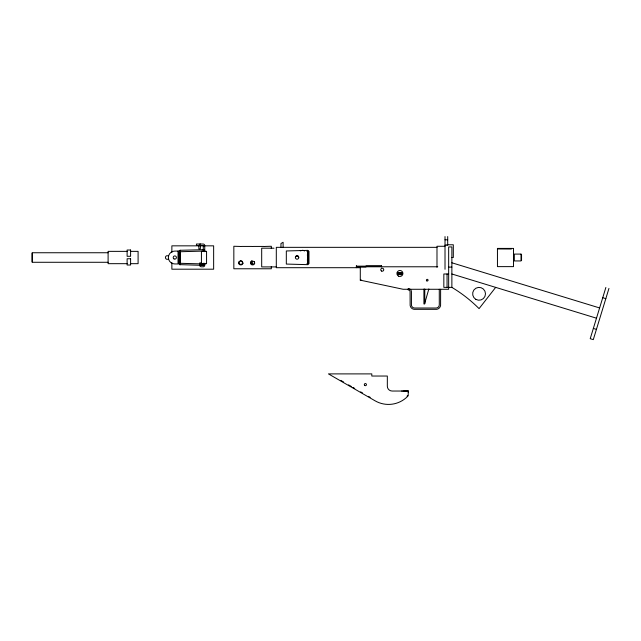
<?xml version="1.0" encoding="UTF-8"?>
<svg xmlns="http://www.w3.org/2000/svg" width="641" height="641" viewBox="0 0 641 641"><rect width="100%" height="100%" fill="white"/><g stroke="black" fill="none" stroke-linecap="round" stroke-linejoin="round"><path stroke-width="0.96" d="M408.221 391.475L408.221 391.042L404.351 391.034M408.221 392.14L408.221 391.042L392.156 391.034A4.824 4.824 0 0 1 387.332 386.211L387.332 376.035L371.804 376.035L371.804 373.895L328.456 373.895L375.121 400.833A26.778 26.778 0 0 0 407.444 396.579L408.221 395.697L408.221 391.034M198.878 245.423L198.862 248.844L200.304 248.844L200.513 245.471M203.309 265.134L201.162 265.294L201.114 262.93L199.663 262.93L199.663 265.182A1.611 1.611 0 0 0 201.274 266.784L203.149 266.784A1.611 1.611 0 0 0 204.751 265.182L204.751 263.227M203.309 263.187L203.309 265.39L179.72 264.629L178.831 263.259L178.831 251.777L179.248 250.735L180.273 250.286L203.678 249.686A1.41 1.41 0 0 0 203.309 249.645M307.832 253.812L307.279 255.126M238.652 263.147L239.726 261.448A2.107 1.995 0 0 1 241.865 261.448L242.939 263.147M250.439 263.147L251.512 261.448A2.107 1.995 0 0 1 253.652 261.448L254.437 262.185L254.653 263.603L253.652 264.669A2.107 1.586 0 0 1 251.512 264.669L250.511 263.603L250.727 261.648M428.845 288.955L424.55 303.946L423.917 303.946L423.917 289.099M307.832 262.858L307.311 263.355M605.873 287.464L590.217 338.688L593.294 339.626L608.95 288.41M238.724 262.113L239.285 261.232M242.867 263.066L241.865 264.116A2.107 1.586 0 0 1 239.726 264.116L238.724 263.066M295.717 256.745L296.294 256.184M495.669 287.376L479.067 308.625A139.522 139.522 0 0 0 451.873 287.376L443.836 287.376L443.836 273.987L448.66 273.987M407.067 396.202L407.684 395.497M296.222 256.071L295.605 256.68A1.643 1.643 0 0 0 295.597 258.355L296.222 258.964A1.739 1.739 0 0 0 297.929 258.964L298.554 258.355A1.643 1.643 0 0 0 298.554 256.68L297.929 256.071A1.643 1.643 0 0 0 296.334 256.088M300.244 250.823L302.856 250.254L304.587 250.96M307.319 263.876L308.369 262.874L308.361 252.161L307.311 251.16M403.501 391.09L406.474 391.042M203.309 251.088L180.273 251.737L180.273 263.299L199.655 263.844M404.062 391.034L403.558 391.339M445.014 239.79L447.698 239.79M446.865 244.774L453.315 244.774L453.315 257.514L451.456 257.514M445.014 245.191L447.698 245.191L447.698 236.577M445.014 246.272L436.986 246.272L436.986 267.257M437.034 247.338L276.303 247.338L276.303 267.698L360.234 267.698M274.003 248.203L261.688 248.171L261.688 266.912L276.295 266.912M497.448 248.948L511.374 249.02M127.118 251.36L108.105 251.36L108.105 263.675L127.118 263.675M130.596 251.36L138.095 251.36L138.095 263.675L130.596 263.675M307.031 251.36L308.978 251.36L308.978 263.675L307.031 263.675M108.105 252.746L32.314 252.746L32.314 262.281L108.105 262.281M168.567 255.911C164.344 254.229 164.344 260.807 168.567 259.124M199.663 264.485L201.114 264.485M381.547 265.967L366.019 265.967L366.019 266.92L356.38 266.888M356.38 266.151L381.547 266.151M437.739 266.776L360.29 266.776L360.29 280.165L403.133 289.275L448.66 289.275L448.66 246.937L451.873 246.937L451.873 287.376M448.66 267.105L451.873 267.105M360.29 280.165L361.628 280.165M401.723 391.034L402.38 391.034M406.698 391.042L407.724 391.042M198.87 245.471L200.409 245.487M200.569 263.868L203.309 263.948M307.311 251.681L307.832 252.177M602.748 297.712L605.817 298.65M451.873 262.786L599.615 307.952M451.873 273.987L596.483 318.2M593.35 328.44L596.426 329.378M340.772 380.385L343.56 381.996M348.56 384.88L351.3 386.467M352.887 387.38L354.737 388.446M360.667 391.875L362.477 392.917M368.455 396.37L370.186 397.364M297.865 256.184L298.442 256.745A1.514 1.514 0 0 1 298.65 257.514M242.314 261.232L242.867 263.603L241.865 264.669A2.107 1.586 0 0 1 239.726 264.669L238.941 264.036L238.652 262.61M307.279 259.909L307.832 261.224M250.511 263.066L251.512 264.116A2.107 1.586 0 0 0 253.652 264.116L254.653 263.066L254.437 261.648M521.55 254.629L521.55 260.406M447.049 273.987L447.049 287.376M445.014 236.577L445.014 269.292M440.623 289.275L440.591 305.396A4.559 4.559 0 0 1 436.665 309.323L414.054 309.323A4.559 4.559 0 0 1 410.136 305.396L410.08 291.567A1.875 1.875 0 0 0 408.221 289.94L408.221 288.602A3.213 3.213 0 0 1 411.434 291.815L411.434 304.804A3.213 3.213 0 0 0 414.647 308.017L436.072 308.017A3.213 3.213 0 0 0 439.285 304.804L439.285 289.275M424.775 288.995L424.775 303.754M381.547 265.638L381.547 266.92M356.38 265.638L356.38 267.698M308.233 250.968L308.233 264.068M283.106 247.274L283.106 242.274L280.966 243.516L280.966 247.354M271.327 248.588L271.327 246.264L265.438 246.432A2.107 0.409 0 0 1 263.291 246.432L253.652 246.432A2.107 0.409 0 0 1 251.512 246.432L241.865 246.432A2.107 0.409 0 0 1 239.726 246.432L233.837 246.264L233.837 268.771L271.327 268.771L271.327 266.448M252.346 261.063L252.346 264.068M251.456 260.727L251.456 264.164M204.751 251.681L204.751 245.631A1.611 1.611 0 0 0 203.149 244.029L196.45 244.029L196.45 245.471L203.253 245.519L203.309 251.512M179.905 251.681L179.905 263.844M171.868 252.322L171.868 245.84L213.645 245.84L213.645 269.196L171.868 269.196L171.868 262.714M32.05 253.019L32.05 262.017M240.247 260.703A2.107 1.995 0 0 1 241.353 260.703M178.831 251.777A1.49 1.49 0 0 1 180.273 250.286M180.273 264.749A1.49 1.49 0 0 1 178.831 263.259M296.222 255.943A1.739 1.739 0 0 1 297.929 255.943M199.335 244.493A1.611 1.611 0 0 1 200.465 244.029M399.688 273.923C399.84 275.598 403.742 274.588 402.203 272.577L397.38 272.577L397.38 273.002L401.827 273.002L401.827 274.1L400.048 274.1L399.968 273.282L397.38 274.628L399.688 273.923M204.751 263.988L204.183 265.118A1.41 1.41 0 0 0 204.751 263.988M307.832 250.375L286.319 250.968L286.319 264.068L307.832 264.661L307.832 250.375M513.513 248.412L497.448 248.412L497.448 266.624L513.513 266.624L513.513 248.412M130.596 250.022L127.118 250.022L127.118 256.288L130.596 256.288L130.596 250.022M178.03 251.088L174.817 251.088A6.426 6.426 0 0 0 168.383 257.514A6.426 6.426 0 0 0 174.817 263.948L178.03 263.948L178.03 251.088M206.562 251.36L201.426 251.36L201.426 263.675L206.562 263.675L206.562 251.36M521.013 254.092L514.322 254.092L514.322 260.943L521.013 260.943L521.013 254.092M130.596 258.748L127.118 258.748L127.118 265.013L130.596 265.013L130.596 258.748M204.327 250.038L204.183 249.918A1.41 1.41 0 0 1 204.751 251.048L204.327 250.038M475.854 299.371A6.426 6.426 0 0 0 485.493 293.802A6.426 6.426 0 0 0 475.854 288.242A6.426 6.426 0 0 0 475.854 299.371M426.818 280.886A0.833 0.833 0 0 0 428.068 280.165A0.833 0.833 0 0 0 426.818 279.452A0.833 0.833 0 0 0 426.818 280.886M398.422 276.071A2.997 2.997 0 0 0 402.917 273.475A2.997 2.997 0 0 0 398.422 270.879A2.997 2.997 0 0 0 398.422 276.071M381.499 271.023A1.498 1.498 0 0 0 383.743 269.725A1.498 1.498 0 0 0 381.499 268.427A1.498 1.498 0 0 0 381.499 271.023M174.007 258.908A1.611 1.611 0 0 0 176.419 257.514A1.611 1.611 0 0 0 174.007 256.128A1.611 1.611 0 0 0 174.007 258.908M364.617 385.361A1.074 1.074 0 0 0 366.412 384.88A1.074 1.074 0 0 0 365.098 383.574A1.074 1.074 0 0 0 364.617 385.361"/></g></svg>
